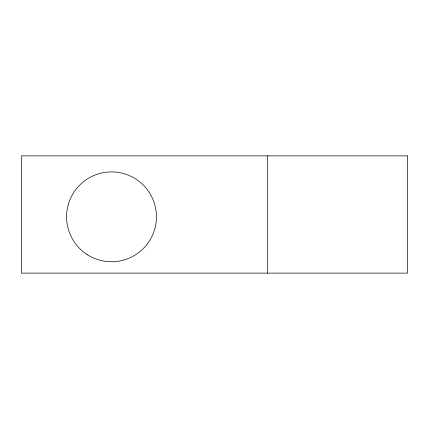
<?xml version="1.0" encoding="UTF-8"?>
<svg xmlns="http://www.w3.org/2000/svg" width="429" height="429" viewBox="0 0 429 429"><rect width="100%" height="100%" fill="white"/><g stroke="black" fill="none" stroke-linecap="round" stroke-linejoin="round"><path stroke-width="0.64" d="M267.621 155.872L267.621 273.128M407.55 155.872L21.45 155.872L21.45 273.128L407.55 273.128L407.55 155.872M87.672 254.901A44.927 44.927 0 0 0 156.413 218.425A44.927 44.927 0 0 0 90.455 177.134A44.927 44.927 0 0 0 87.672 254.901"/></g></svg>
